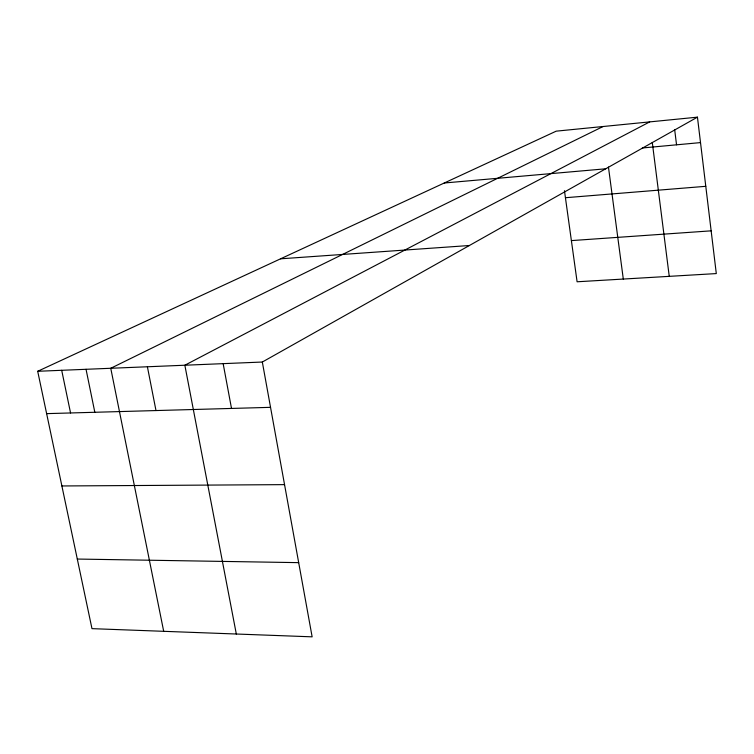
<?xml version="1.0" encoding="UTF-8"?>
<svg xmlns="http://www.w3.org/2000/svg" width="754" height="754" viewBox="0 0 754 754"><rect width="100%" height="100%" fill="white"/><g stroke="black" fill="none" stroke-linecap="round" stroke-linejoin="round"><path stroke-width="1.13" d="M262.326 362.033L312.137 636.838L91.979 628.648L37.7 371.288L262.326 362.033L697.45 117.162L716.3 273.579L577.093 281.779L564.463 190.724M649.684 121.903L184.853 365.228L236.322 634.02M603.077 126.521L110.753 368.282L163.693 631.315M37.7 371.288L556.207 131.158L697.45 117.162M642.342 147.982L700.513 142.6M444.276 182.996L605.698 168.802M565.434 197.718L705.782 186.313M280.573 258.811L469.384 245.512M571.381 240.601L711.145 230.837M46.635 413.635L270.535 407.339M61.885 485.962L284.55 484.634M77.304 559.053L298.688 562.644M61.696 370.299L70.556 412.956M86.041 369.3L94.825 412.278M147.398 366.774L155.993 410.553M223.156 363.654L231.506 408.432M608.45 167.049L623.304 279.055M652.285 142.44L669.25 276.35M674.698 129.886L676.545 144.815"/></g></svg>
